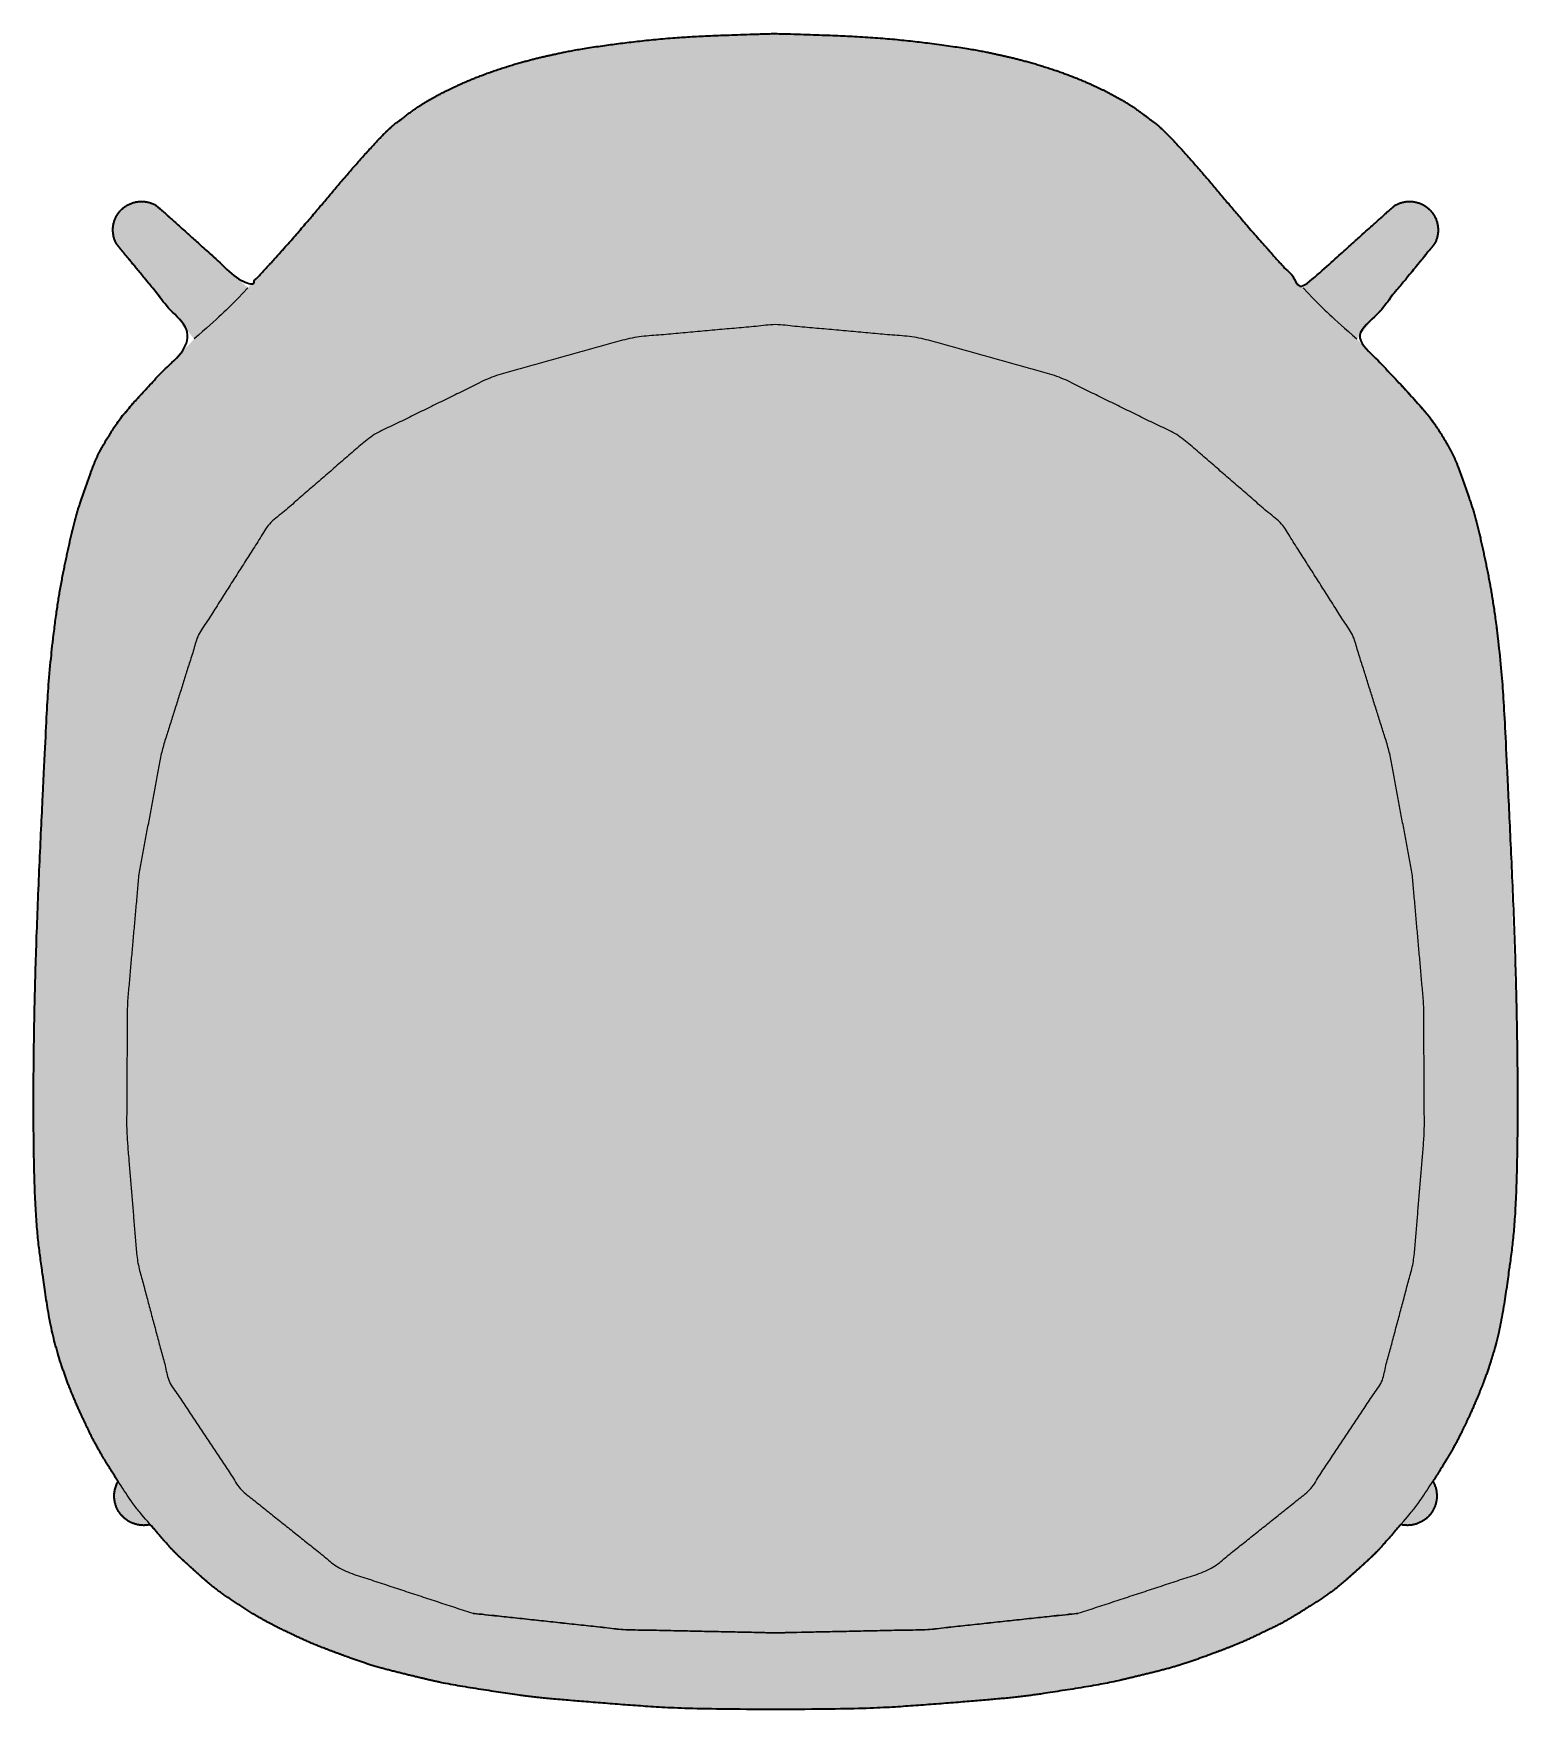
# Model space of a CAD drawing. Header units: millimetres. Extents: x 0 to 1796, y -1124 to 831.
# Drawn here: x 1209 to 1673, y -907 to -383 of the extents above; entities that cross this region are included whole.
import ezdxf

# ---------------------------------------------------------------- set-up
doc = ezdxf.new("R2010")
doc.units = ezdxf.units.MM
doc.layers.add('Blocks', color=7, linetype='Continuous')
doc.layers.add('Blocks$Fill', color=7, linetype='Continuous', true_color=0xffffff)
doc.layers.add('Blocks$Inner', color=7, linetype='Continuous', lineweight=25, true_color=0x007f00)
doc.layers.add('Blocks$Outline', color=7, linetype='Continuous', lineweight=35, true_color=0xff3f3f)

# ---------------------------------------------------------------- blocks, each defined once
blk = doc.blocks.new('Eames Plastic Side Chair Top')
at = {"layer": 'Blocks$Fill'}
blk.add_hatch(color=256, dxfattribs=at).paths.add_polyline_path([(178.88, 213.41), (150.26, 187.75), (136.78, 202.58), (116.46, 226.34), (111.71, 231.63), (109.6, 233.91), (107.8, 235.77), (107.04, 236.53), (106.37, 237.17), (105.76, 237.73), (105.19, 238.22), (104.65, 238.68), (102.93, 240.01), (98.44, 243.34), (96.91, 244.4), (96.19, 244.87), (95.5, 245.31), (94.19, 246.09), (91.65, 247.5), (88.85, 249), (87.19, 249.83), (85.27, 250.74), (83.05, 251.73), (80.57, 252.78), (77.88, 253.85), (75.06, 254.91), (72.16, 255.92), (69.27, 256.86), (63.94, 258.44), (59.59, 259.56), (52.06, 261.25), (47.24, 262.16), (40.66, 263.2), (32.62, 264.28), (23.61, 265.28), (13.53, 266.09), (-14.62, 267.19), (-42.76, 266.09), (-52.84, 265.28), (-61.86, 264.28), (-69.89, 263.2), (-76.48, 262.16), (-81.3, 261.25), (-88.83, 259.56), (-93.17, 258.44), (-98.51, 256.86), (-101.39, 255.92), (-104.29, 254.91), (-107.12, 253.85), (-109.81, 252.78), (-112.29, 251.73), (-114.51, 250.74), (-116.43, 249.83), (-118.08, 249), (-120.89, 247.5), (-123.43, 246.09), (-124.74, 245.31), (-125.42, 244.87), (-126.14, 244.4), (-127.67, 243.34), (-132.16, 240.01), (-133.88, 238.68), (-134.43, 238.22), (-135, 237.73), (-135.61, 237.17), (-136.28, 236.53), (-137.03, 235.77), (-138.83, 233.91), (-140.95, 231.63), (-145.7, 226.34), (-166.01, 202.58), (-179.5, 187.75), (-201.3, 207.35), (-208.12, 213.41), (-208.26, 213.5), (-208.41, 213.59), (-208.56, 213.67), (-208.72, 213.75), (-208.87, 213.83), (-209.03, 213.9), (-209.19, 213.98), (-209.36, 214.05), (-209.52, 214.11), (-209.69, 214.18), (-209.86, 214.24), (-210.03, 214.3), (-210.21, 214.35), (-210.38, 214.4), (-210.56, 214.45), (-210.74, 214.49), (-210.92, 214.54), (-211.1, 214.57), (-211.28, 214.61), (-211.47, 214.64), (-211.65, 214.66), (-211.84, 214.68), (-212.02, 214.7), (-212.21, 214.72), (-212.4, 214.73), (-212.59, 214.73), (-212.78, 214.73), (-212.97, 214.73), (-213.16, 214.73), (-213.35, 214.72), (-213.54, 214.7), (-213.73, 214.69), (-213.91, 214.66), (-214.1, 214.64), (-214.29, 214.61), (-214.48, 214.57), (-214.66, 214.54), (-214.85, 214.49), (-215.03, 214.45), (-215.21, 214.4), (-215.39, 214.35), (-215.57, 214.29), (-215.75, 214.23), (-215.93, 214.17), (-216.1, 214.1), (-216.27, 214.03), (-216.44, 213.95), (-216.61, 213.88), (-216.77, 213.79), (-216.94, 213.71), (-217.1, 213.62), (-217.26, 213.53), (-217.41, 213.44), (-217.57, 213.35), (-217.72, 213.25), (-217.86, 213.15), (-218.01, 213.05), (-218.15, 212.94), (-218.29, 212.83), (-218.43, 212.72), (-218.56, 212.61), (-218.69, 212.5), (-218.82, 212.39), (-218.94, 212.27), (-219.07, 212.15), (-219.19, 212.03), (-219.31, 211.9), (-219.42, 211.77), (-219.54, 211.64), (-219.65, 211.51), (-219.76, 211.37), (-219.87, 211.23), (-219.98, 211.09), (-220.09, 210.94), (-220.19, 210.79), (-220.29, 210.64), (-220.38, 210.49), (-220.48, 210.33), (-220.57, 210.17), (-220.66, 210.01), (-220.74, 209.85), (-220.82, 209.68), (-220.9, 209.51), (-220.98, 209.34), (-221.05, 209.17), (-221.12, 208.99), (-221.18, 208.82), (-221.25, 208.64), (-221.3, 208.46), (-221.36, 208.28), (-221.41, 208.1), (-221.45, 207.91), (-221.5, 207.73), (-221.53, 207.54), (-221.57, 207.36), (-221.6, 207.17), (-221.63, 206.98), (-221.65, 206.79), (-221.67, 206.6), (-221.68, 206.41), (-221.69, 206.22), (-221.7, 206.04), (-221.7, 205.85), (-221.7, 205.66), (-221.69, 205.47), (-221.69, 205.28), (-221.67, 205.09), (-221.65, 204.91), (-221.63, 204.72), (-221.61, 204.54), (-221.58, 204.36), (-221.55, 204.17), (-221.51, 203.99), (-221.47, 203.81), (-221.43, 203.64), (-221.38, 203.46), (-221.33, 203.29), (-221.28, 203.11), (-221.22, 202.94), (-221.16, 202.77), (-221.1, 202.61), (-221.04, 202.44), (-220.97, 202.28), (-220.9, 202.12), (-220.82, 201.96), (-220.75, 201.81), (-220.67, 201.66), (-220.59, 201.51), (-219.51, 200.15), (-196.29, 171.75), (-208.9, 158.72), (-213.09, 154.22), (-216.16, 150.78), (-218.34, 148.2), (-219.16, 147.18), (-219.83, 146.29), (-220.39, 145.52), (-220.85, 144.84), (-221.63, 143.65), (-224.23, 139.45), (-224.81, 138.45), (-225.37, 137.44), (-225.9, 136.41), (-226.42, 135.36), (-226.92, 134.26), (-227.4, 133.13), (-228.33, 130.77), (-230.11, 125.84), (-231.84, 120.8), (-232.67, 118.19), (-233.46, 115.46), (-234.21, 112.61), (-236.23, 103.51), (-237.55, 97.08), (-238.22, 93.37), (-238.92, 89.08), (-240.33, 78.58), (-241.52, 67.11), (-242.32, 55.37), (-245.69, -19.35), (-246.37, -47.42), (-246.51, -70.83), (-246.25, -89.13), (-246, -96.45), (-245.66, -102.65), (-245.25, -107.84), (-244.77, -112.33), (-243.66, -120.57), (-242.35, -129.53), (-241.55, -134.21), (-241.09, -136.55), (-240.59, -138.87), (-240.04, -141.15), (-239.44, -143.38), (-238.81, -145.57), (-238.15, -147.69), (-236.79, -151.73), (-235.4, -155.45), (-234.05, -158.8), (-232.77, -161.77), (-230.53, -166.64), (-228.75, -170.38), (-227.84, -172.17), (-226.78, -174.12), (-225.48, -176.42), (-223.92, -179.03), (-220.08, -185.13), (-220.23, -185.4), (-220.37, -185.69), (-220.44, -185.83), (-220.51, -185.98), (-220.57, -186.13), (-220.63, -186.28), (-220.69, -186.43), (-220.75, -186.58), (-220.8, -186.74), (-220.86, -186.9), (-220.9, -187.06), (-220.95, -187.22), (-220.99, -187.38), (-221.03, -187.54), (-221.07, -187.7), (-221.11, -187.87), (-221.14, -188.03), (-221.17, -188.2), (-221.19, -188.37), (-221.22, -188.53), (-221.24, -188.7), (-221.25, -188.87), (-221.27, -189.04), (-221.28, -189.21), (-221.28, -189.38), (-221.29, -189.55), (-221.29, -189.72), (-221.29, -189.9), (-221.28, -190.07), (-221.27, -190.24), (-221.26, -190.41), (-221.25, -190.58), (-221.23, -190.75), (-221.21, -190.92), (-221.18, -191.09), (-221.16, -191.26), (-221.12, -191.42), (-221.09, -191.59), (-221.05, -191.76), (-221.01, -191.92), (-220.97, -192.09), (-220.93, -192.25), (-220.88, -192.41), (-220.83, -192.57), (-220.77, -192.73), (-220.71, -192.89), (-220.65, -193.05), (-220.59, -193.2), (-220.53, -193.35), (-220.46, -193.51), (-220.39, -193.66), (-220.32, -193.8), (-220.24, -193.95), (-220.17, -194.09), (-220.09, -194.24), (-220.01, -194.38), (-219.92, -194.51), (-219.84, -194.65), (-219.66, -194.92), (-219.48, -195.17), (-219.28, -195.42), (-219.08, -195.67), (-218.97, -195.79), (-218.87, -195.91), (-218.75, -196.03), (-218.64, -196.14), (-218.53, -196.26), (-218.41, -196.37), (-218.29, -196.49), (-218.16, -196.6), (-218.04, -196.7), (-217.91, -196.81), (-217.78, -196.91), (-217.65, -197.02), (-217.51, -197.12), (-217.38, -197.21), (-217.24, -197.31), (-217.1, -197.4), (-216.95, -197.49), (-216.81, -197.58), (-216.66, -197.67), (-216.51, -197.75), (-216.36, -197.83), (-216.21, -197.91), (-216.06, -197.98), (-215.9, -198.06), (-215.75, -198.13), (-215.59, -198.19), (-215.43, -198.26), (-215.27, -198.32), (-215.11, -198.37), (-214.95, -198.43), (-214.78, -198.48), (-214.62, -198.53), (-214.45, -198.57), (-214.29, -198.62), (-214.12, -198.66), (-213.96, -198.69), (-213.79, -198.72), (-213.62, -198.75), (-213.45, -198.78), (-213.29, -198.8), (-213.12, -198.82), (-212.95, -198.84), (-212.78, -198.86), (-212.62, -198.87), (-212.45, -198.87), (-212.28, -198.88), (-212.12, -198.88), (-211.95, -198.88), (-211.78, -198.88), (-211.62, -198.87), (-211.46, -198.86), (-211.29, -198.85), (-211.13, -198.83), (-210.97, -198.81), (-210.81, -198.79), (-210.65, -198.77), (-210.34, -198.71), (-210.03, -198.64), (-205.06, -204.39), (-203.67, -205.94), (-202.56, -207.11), (-201.45, -208.21), (-198.06, -211.36), (-193.72, -215.26), (-191.38, -217.27), (-190.08, -218.32), (-188.66, -219.39), (-187.1, -220.5), (-181.9, -223.94), (-178.3, -226.25), (-176.47, -227.37), (-174.59, -228.46), (-172.67, -229.49), (-170.7, -230.5), (-162.61, -234.37), (-160.45, -235.33), (-158.17, -236.3), (-153.21, -238.23), (-143.72, -241.65), (-141.39, -242.41), (-138.84, -243.17), (-132.97, -244.73), (-121.91, -247.39), (-119.42, -247.93), (-116.75, -248.46), (-104.25, -250.52), (-92.88, -252.19), (-87.17, -252.83), (-56.87, -255.3), (-50.44, -255.72), (-42.39, -256.07), (-14.62, -256.39), (13.15, -256.07), (21.2, -255.72), (50.41, -253.51), (57.93, -252.83), (63.64, -252.19), (75.02, -250.52), (87.52, -248.46), (90.18, -247.93), (97.8, -246.18), (103.74, -244.73), (109.61, -243.17), (112.16, -242.41), (114.49, -241.65), (123.98, -238.23), (128.94, -236.3), (131.22, -235.33), (137.45, -232.44), (141.46, -230.5), (143.43, -229.49), (145.36, -228.46), (147.23, -227.37), (149.07, -226.25), (156.2, -221.63), (157.87, -220.5), (159.43, -219.39), (160.85, -218.32), (162.14, -217.27), (164.48, -215.26), (171.09, -209.29), (172.22, -208.21), (173.32, -207.11), (174.43, -205.94), (180.79, -198.64), (181.1, -198.71), (181.42, -198.77), (181.58, -198.79), (181.74, -198.81), (181.9, -198.83), (182.06, -198.85), (182.22, -198.86), (182.39, -198.87), (182.55, -198.88), (182.71, -198.88), (182.88, -198.88), (183.05, -198.88), (183.21, -198.87), (183.38, -198.87), (183.55, -198.86), (183.72, -198.84), (183.88, -198.82), (184.05, -198.8), (184.22, -198.78), (184.39, -198.75), (184.55, -198.72), (184.72, -198.69), (184.89, -198.66), (185.05, -198.62), (185.22, -198.57), (185.38, -198.53), (185.55, -198.48), (185.71, -198.43), (185.87, -198.37), (186.03, -198.32), (186.19, -198.26), (186.35, -198.19), (186.51, -198.13), (186.67, -198.06), (186.82, -197.98), (186.98, -197.91), (187.13, -197.83), (187.28, -197.75), (187.43, -197.67), (187.57, -197.58), (187.72, -197.49), (187.86, -197.4), (188, -197.31), (188.14, -197.21), (188.28, -197.12), (188.41, -197.02), (188.54, -196.91), (188.67, -196.81), (188.8, -196.7), (188.93, -196.6), (189.05, -196.49), (189.17, -196.37), (189.29, -196.26), (189.41, -196.14), (189.52, -196.03), (189.63, -195.91), (189.74, -195.79), (189.84, -195.67), (190.05, -195.42), (190.24, -195.17), (190.42, -194.92), (190.6, -194.65), (190.69, -194.51), (190.77, -194.38), (190.85, -194.24), (190.93, -194.09), (191.01, -193.95), (191.08, -193.8), (191.16, -193.66), (191.23, -193.51), (191.29, -193.35), (191.36, -193.2), (191.42, -193.05), (191.48, -192.89), (191.54, -192.73), (191.59, -192.57), (191.64, -192.41), (191.69, -192.25), (191.74, -192.09), (191.78, -191.92), (191.82, -191.76), (191.86, -191.59), (191.89, -191.42), (191.92, -191.26), (191.95, -191.09), (191.97, -190.92), (191.99, -190.75), (192.01, -190.58), (192.03, -190.41), (192.04, -190.24), (192.05, -190.07), (192.05, -189.9), (192.05, -189.72), (192.05, -189.55), (192.05, -189.38), (192.04, -189.21), (192.03, -189.04), (192.02, -188.87), (192, -188.7), (191.98, -188.53), (191.96, -188.37), (191.93, -188.2), (191.9, -188.03), (191.87, -187.87), (191.84, -187.7), (191.8, -187.54), (191.76, -187.38), (191.72, -187.22), (191.67, -187.06), (191.62, -186.9), (191.57, -186.74), (191.51, -186.58), (191.46, -186.43), (191.4, -186.28), (191.34, -186.13), (191.27, -185.98), (191.21, -185.83), (191.14, -185.69), (190.99, -185.4), (190.84, -185.13), (194.69, -179.03), (196.24, -176.42), (197.55, -174.12), (198.6, -172.17), (199.51, -170.38), (201.29, -166.64), (203.53, -161.77), (204.81, -158.8), (206.16, -155.45), (207.55, -151.73), (208.92, -147.69), (209.58, -145.57), (210.21, -143.38), (210.8, -141.15), (211.35, -138.87), (211.86, -136.55), (212.31, -134.21), (213.12, -129.53), (214.42, -120.57), (215.53, -112.33), (216.01, -107.84), (216.43, -102.65), (216.76, -96.45), (217.02, -89.13), (217.27, -70.83), (217.13, -47.42), (213.94, 38.2), (213.09, 55.37), (212.28, 67.11), (211.09, 78.58), (209.68, 89.08), (208.99, 93.37), (208.31, 97.08), (205.67, 109.64), (204.97, 112.61), (204.23, 115.46), (203.44, 118.19), (202.61, 120.8), (200.87, 125.84), (199.1, 130.77), (198.16, 133.13), (197.68, 134.26), (197.18, 135.36), (196.67, 136.41), (196.13, 137.44), (195.58, 138.45), (195, 139.45), (192.39, 143.65), (191.62, 144.84), (191.15, 145.52), (190.6, 146.29), (189.92, 147.18), (189.1, 148.2), (186.93, 150.78), (183.85, 154.22), (179.66, 158.72), (167.06, 171.75), (167.08, 171.77), (191.35, 201.51), (191.43, 201.66), (191.51, 201.81), (191.59, 201.96), (191.66, 202.12), (191.73, 202.28), (191.8, 202.44), (191.87, 202.61), (191.93, 202.77), (191.99, 202.94), (192.04, 203.11), (192.1, 203.29), (192.15, 203.46), (192.19, 203.64), (192.24, 203.81), (192.28, 203.99), (192.31, 204.17), (192.34, 204.36), (192.37, 204.54), (192.4, 204.72), (192.42, 204.91), (192.44, 205.09), (192.45, 205.28), (192.46, 205.47), (192.47, 205.66), (192.47, 205.85), (192.46, 206.04), (192.46, 206.22), (192.45, 206.41), (192.43, 206.6), (192.41, 206.79), (192.39, 206.98), (192.36, 207.17), (192.33, 207.36), (192.3, 207.54), (192.26, 207.73), (192.22, 207.91), (192.17, 208.1), (192.12, 208.28), (192.07, 208.46), (192.01, 208.64), (191.95, 208.82), (191.88, 208.99), (191.82, 209.17), (191.74, 209.34), (191.67, 209.51), (191.59, 209.68), (191.51, 209.85), (191.42, 210.01), (191.33, 210.17), (191.24, 210.33), (191.15, 210.49), (191.05, 210.64), (190.95, 210.79), (190.85, 210.94), (190.75, 211.09), (190.64, 211.23), (190.53, 211.37), (190.42, 211.51), (190.3, 211.64), (190.19, 211.77), (190.07, 211.9), (189.95, 212.03), (189.83, 212.15), (189.71, 212.27), (189.58, 212.39), (189.46, 212.5), (189.33, 212.61), (189.19, 212.72), (189.06, 212.83), (188.92, 212.94), (188.77, 213.05), (188.63, 213.15), (188.48, 213.25), (188.33, 213.35), (188.18, 213.44), (188.02, 213.53), (187.86, 213.62), (187.7, 213.71), (187.54, 213.79), (187.37, 213.88), (187.21, 213.95), (187.04, 214.03), (186.86, 214.1), (186.69, 214.17), (186.51, 214.23), (186.34, 214.29), (186.16, 214.35), (185.98, 214.4), (185.79, 214.45), (185.61, 214.49), (185.43, 214.54), (185.24, 214.57), (185.05, 214.61), (184.87, 214.64), (184.68, 214.66), (184.49, 214.69), (184.3, 214.7), (184.11, 214.72), (183.92, 214.73), (183.73, 214.73), (183.54, 214.73), (183.35, 214.73), (183.17, 214.73), (182.98, 214.72), (182.79, 214.7), (182.6, 214.68), (182.42, 214.66), (182.23, 214.64), (182.05, 214.61), (181.86, 214.57), (181.68, 214.54), (181.5, 214.49), (181.32, 214.45), (181.15, 214.4), (180.97, 214.35), (180.8, 214.3), (180.62, 214.24), (180.46, 214.18), (180.29, 214.11), (180.12, 214.05), (179.96, 213.98), (179.8, 213.9), (179.64, 213.83), (179.48, 213.75), (179.33, 213.67), (179.18, 213.59), (179.03, 213.5)], flags=0)
at = {"layer": 'Blocks$Inner'}
blk.add_rational_spline([(178.88, 213.41), (178.53, 213.11), (177.18, 211.94), (173.76, 208.87), (164.23, 200.31), (150.26, 187.75), (145.89, 192.39), (135.89, 203.43), (126.23, 214.89), (116.46, 226.49), (106.68, 237.16), (103.59, 239.5), (96.51, 244.87), (91.82, 247.41), (86.14, 250.5), (75.27, 255.04), (63.12, 258.79), (55.86, 260.42), (48.6, 262.05), (33.19, 264.33), (14.37, 266.3), (-1.55, 266.79), (-14.62, 267.19), (-27.69, 266.79), (-43.61, 266.3), (-62.43, 264.33), (-77.84, 262.05), (-85.1, 260.42), (-92.36, 258.79), (-104.51, 255.04), (-115.37, 250.5), (-121.05, 247.41), (-125.75, 244.87), (-132.83, 239.5), (-135.92, 237.16), (-145.7, 226.49), (-155.47, 214.89), (-165.12, 203.43), (-175.13, 192.39), (-179.5, 187.75), (-193.47, 200.31), (-202.99, 208.87), (-206.41, 211.94), (-207.76, 213.11), (-208.12, 213.41), (-211.71, 215.62), (-215.9, 215.18), (-218.94, 212.27), (-221.99, 209.36), (-222.63, 205.19), (-220.59, 201.51), (-220.31, 201.14), (-219.2, 199.73), (-216.29, 196.18), (-208.18, 186.27), (-196.29, 171.75), (-217.42, 150.28), (-222.01, 143.05), (-226.6, 135.81), (-230.11, 125.84), (-233.61, 115.86), (-236.23, 103.51), (-238.85, 91.16), (-241.88, 66.33), (-242.75, 46.22), (-246.16, -21.99), (-246.75, -74.39), (-245.87, -105.46), (-243.74, -119.68), (-241.12, -139.26), (-235.29, -156.48), (-230.11, -167.54), (-227.44, -173.23), (-222.96, -180.71), (-220.08, -185.13), (-221.95, -188.39), (-221.72, -192.15), (-219.48, -195.17), (-217.23, -198.19), (-213.7, -199.49), (-210.03, -198.64), (-205.3, -204.13), (-202.69, -207.15), (-197.96, -211.45), (-193.82, -215.21), (-189.06, -219.3), (-181.9, -223.94), (-174.74, -228.59), (-166.69, -232.44), (-158.64, -236.29), (-147.79, -240.21), (-139.77, -243.11), (-126.19, -246.38), (-117.65, -248.44), (-103.76, -250.6), (-92.85, -252.29), (-82.09, -253.35), (-56.63, -255.4), (-40.6, -256.39), (-14.62, -256.39), (11.36, -256.39), (27.39, -255.4), (52.86, -253.35), (63.62, -252.29), (74.52, -250.6), (88.41, -248.44), (96.96, -246.38), (110.54, -243.11), (118.55, -240.21), (129.4, -236.29), (137.45, -232.44), (145.5, -228.59), (152.67, -223.94), (159.83, -219.3), (164.59, -215.21), (168.72, -211.45), (173.46, -207.15), (176.06, -204.13), (180.79, -198.64), (184.46, -199.49), (187.99, -198.19), (190.24, -195.17), (192.49, -192.15), (192.71, -188.39), (190.84, -185.13), (193.73, -180.71), (198.2, -173.23), (200.87, -167.54), (206.06, -156.48), (211.89, -139.26), (214.5, -119.68), (216.64, -105.46), (217.52, -74.39), (216.92, -21.99), (213.52, 46.22), (212.64, 66.33), (209.61, 91.16), (207, 103.51), (204.38, 115.86), (200.87, 125.84), (197.36, 135.81), (192.77, 143.05), (188.18, 150.28), (167.06, 171.75), (178.94, 186.27), (187.05, 196.18), (189.96, 199.73), (191.07, 201.14), (191.35, 201.51), (193.39, 205.19), (192.76, 209.36), (189.71, 212.27), (186.66, 215.18), (182.47, 215.62), (178.88, 213.41)], [1, 1, 1, 1, 1, 1, 1, 1, 1, 1, 1, 1, 1, 1, 1, 1, 1, 1, 1, 1, 1, 1, 1, 1, 1, 1, 1, 1, 1, 1, 1, 1, 1, 1, 1, 1, 1, 1, 1, 1, 1, 1, 1, 1, 1, 0.861169460721, 0.861169460721, 1, 0.861169460721, 0.861169460721, 1, 1, 1, 1, 1, 1, 1, 1, 1, 1, 1, 1, 1, 1, 1, 1, 1, 1, 1, 1, 1, 1, 1, 1, 1, 0.891180492905, 0.891180492905, 1, 0.891180492905, 0.891180492905, 1, 1, 1, 1, 1, 1, 1, 1, 1, 1, 1, 1, 1, 1, 1, 1, 1, 1, 1, 1, 1, 1, 1, 1, 1, 1, 1, 1, 1, 1, 1, 1, 1, 1, 1, 1, 1, 1, 1, 0.891180492905, 0.891180492905, 1, 0.891180492905, 0.891180492905, 1, 1, 1, 1, 1, 1, 1, 1, 1, 1, 1, 1, 1, 1, 1, 1, 1, 1, 1, 1, 1, 1, 1, 1, 1, 0.861169460721, 0.861169460721, 1, 0.861169460721, 0.861169460721, 1], degree=3, knots=[-0.033093, -0.033093, -0.033093, -0.033093, -0.026635, -0.013318, 0, 0, 0, 0.013048, 0.026097, 0.039145, 0.052194, 0.065242, 0.078291, 0.091339, 0.104387, 0.117436, 0.130484, 0.143533, 0.156581, 0.169629, 0.182678, 0.195726, 0.195726, 0.195726, 0.208775, 0.221823, 0.234872, 0.24792, 0.260968, 0.274017, 0.287065, 0.300114, 0.313162, 0.326211, 0.339259, 0.352307, 0.365356, 0.378404, 0.391453, 0.391453, 0.391453, 0.40477, 0.418088, 0.424545, 0.424545, 0.424545, 0.436402, 0.436402, 0.436402, 0.448258, 0.448258, 0.448258, 0.454717, 0.468037, 0.481351, 0.481351, 0.481351, 0.503695, 0.526039, 0.548384, 0.570728, 0.593073, 0.615418, 0.637762, 0.660107, 0.682452, 0.704796, 0.727141, 0.749485, 0.77183, 0.794175, 0.816519, 0.838864, 0.861434, 0.861434, 0.861434, 0.872217, 0.872217, 0.872217, 0.882999, 0.882999, 0.882999, 0.895548, 0.908096, 0.920645, 0.933194, 0.945742, 0.958291, 0.970839, 0.983388, 0.995937, 1.008485, 1.021034, 1.033582, 1.046131, 1.05868, 1.071228, 1.083777, 1.096325, 1.096325, 1.096325, 1.108874, 1.121422, 1.133971, 1.14652, 1.159068, 1.171617, 1.184165, 1.196714, 1.209263, 1.221811, 1.23436, 1.246908, 1.259457, 1.272006, 1.284554, 1.297103, 1.309651, 1.309651, 1.309651, 1.320434, 1.320434, 1.320434, 1.331217, 1.331217, 1.331217, 1.353787, 1.376131, 1.398476, 1.420821, 1.443165, 1.46551, 1.487854, 1.510199, 1.532544, 1.554888, 1.577233, 1.599578, 1.621922, 1.644267, 1.666611, 1.688956, 1.7113, 1.7113, 1.7113, 1.724614, 1.737934, 1.744393, 1.744393, 1.744393, 1.756249, 1.756249, 1.756249, 1.768105, 1.768105, 1.768105, 1.768105], dxfattribs=at)
for points, degree in [([(-179.5, 187.75), (-184.22, 182.73), (-187.24, 179.91), (-192.52, 175.09), (-196.31, 171.77)], 3), ([(150.26, 187.75), (154.99, 182.73), (158, 179.91), (163.28, 175.09), (167.08, 171.77)], 3), ([(79.98, -226.36), (121.08, -212.86), (152.28, -187.96), (174.78, -154.16), (184.88, -116.36), (188.18, -76.26), (187.98, -36.06), (184.38, 4.64), (177.18, 43.14), (165.88, 79.04), (143.88, 113.64), (111.78, 141.44), (73.58, 160.14), (30.08, 172.24), (-14.62, 176.24), (-59.32, 172.24), (-102.82, 160.14), (-141.02, 141.44), (-173.12, 113.64), (-195.12, 79.04), (-206.42, 43.14), (-213.62, 4.64), (-217.22, -36.06), (-217.42, -76.26), (-214.12, -116.36), (-204.02, -154.16), (-181.52, -187.96), (-150.32, -212.86), (-109.22, -226.36)], 1), ([(-210.03, -198.64), (-212.38, -195.92), (-213.97, -194.07), (-216.05, -191.28), (-218.83, -187.03), (-220.08, -185.13)], 3), ([(180.79, -198.64), (183.14, -195.92), (184.74, -194.07), (186.82, -191.28), (189.59, -187.03), (190.84, -185.13)], 3)]:
    blk.add_open_spline(points, degree=degree, dxfattribs=at)
blk.add_open_spline([(-14.62, -232.46), (32.88, -231.46), (79.98, -226.36), (32.78, -231.46), (-14.62, -232.46), (-62.02, -231.46), (-109.22, -226.36), (-62.12, -231.46), (-14.62, -232.46), (-14.62, -232.46)], degree=1, knots=[-4.999994, -4.999994, -4, -3, -2, -1, 0, 1, 2, 3, 3.000002, 3.000002], dxfattribs=at)
at = {"layer": 'Blocks$Outline'}
blk.add_rational_spline([(178.88, 213.41), (178.53, 213.11), (177.18, 211.94), (173.76, 208.87), (164.23, 200.31), (150.26, 187.75), (145.89, 192.39), (135.89, 203.43), (126.23, 214.89), (116.46, 226.49), (106.68, 237.16), (103.59, 239.5), (96.51, 244.87), (91.82, 247.41), (86.14, 250.5), (75.27, 255.04), (63.12, 258.79), (55.86, 260.42), (48.6, 262.05), (33.19, 264.33), (14.37, 266.3), (-1.55, 266.79), (-14.62, 267.19), (-27.69, 266.79), (-43.61, 266.3), (-62.43, 264.33), (-77.84, 262.05), (-85.1, 260.42), (-92.36, 258.79), (-104.51, 255.04), (-115.37, 250.5), (-121.05, 247.41), (-125.75, 244.87), (-132.83, 239.5), (-135.92, 237.16), (-145.7, 226.49), (-155.47, 214.89), (-165.12, 203.43), (-175.13, 192.39), (-179.5, 187.75), (-193.47, 200.31), (-202.99, 208.87), (-206.41, 211.94), (-207.76, 213.11), (-208.12, 213.41), (-211.71, 215.62), (-215.9, 215.18), (-218.94, 212.27), (-221.99, 209.36), (-222.63, 205.19), (-220.59, 201.51), (-220.31, 201.14), (-219.2, 199.73), (-216.29, 196.18), (-208.18, 186.27), (-196.3, 171.75), (-196.29, 171.75), (-217.42, 150.28), (-222.01, 143.05), (-226.6, 135.81), (-230.11, 125.84), (-233.61, 115.86), (-236.23, 103.51), (-238.85, 91.16), (-241.88, 66.33), (-242.75, 46.22), (-246.16, -21.99), (-246.75, -74.39), (-245.87, -105.46), (-243.74, -119.68), (-241.12, -139.26), (-235.29, -156.48), (-230.11, -167.54), (-227.44, -173.23), (-222.96, -180.71), (-220.08, -185.13), (-221.95, -188.39), (-221.72, -192.15), (-219.48, -195.17), (-217.23, -198.19), (-213.7, -199.49), (-210.03, -198.64), (-205.3, -204.13), (-202.69, -207.15), (-197.96, -211.45), (-193.82, -215.21), (-189.06, -219.3), (-181.9, -223.94), (-174.74, -228.59), (-166.69, -232.44), (-158.64, -236.29), (-147.79, -240.21), (-139.77, -243.11), (-126.19, -246.38), (-117.65, -248.44), (-103.76, -250.6), (-92.85, -252.29), (-82.09, -253.35), (-56.63, -255.4), (-40.6, -256.39), (-14.62, -256.39), (11.36, -256.39), (27.39, -255.4), (52.86, -253.35), (63.62, -252.29), (74.52, -250.6), (88.41, -248.44), (96.96, -246.38), (110.54, -243.11), (118.55, -240.21), (129.4, -236.29), (137.45, -232.44), (145.5, -228.59), (152.67, -223.94), (159.83, -219.3), (164.59, -215.21), (168.72, -211.45), (173.46, -207.15), (176.06, -204.13), (180.79, -198.64), (184.46, -199.49), (187.99, -198.19), (190.24, -195.17), (192.49, -192.15), (192.71, -188.39), (190.84, -185.13), (193.73, -180.71), (198.2, -173.23), (200.87, -167.54), (206.06, -156.48), (211.89, -139.26), (214.5, -119.68), (216.64, -105.46), (217.52, -74.39), (216.92, -21.99), (213.52, 46.22), (212.64, 66.33), (209.61, 91.16), (207, 103.51), (204.38, 115.86), (200.87, 125.84), (197.36, 135.81), (192.77, 143.05), (188.18, 150.28), (167.06, 171.75), (167.07, 171.75), (178.94, 186.27), (187.05, 196.18), (189.96, 199.73), (191.07, 201.14), (191.35, 201.51), (193.39, 205.19), (192.76, 209.36), (189.71, 212.27), (186.66, 215.18), (182.47, 215.62), (178.88, 213.41)], [1, 1, 1, 1, 1, 1, 1, 1, 1, 1, 1, 1, 1, 1, 1, 1, 1, 1, 1, 1, 1, 1, 1, 1, 1, 1, 1, 1, 1, 1, 1, 1, 1, 1, 1, 1, 1, 1, 1, 1, 1, 1, 1, 1, 1, 0.861169460721, 0.861169460721, 1, 0.861169460721, 0.861169460721, 1, 1, 1, 1, 1, 1, 1, 1, 1, 1, 1, 1, 1, 1, 1, 1, 1, 1, 1, 1, 1, 1, 1, 1, 1, 1, 0.891180492905, 0.891180492905, 1, 0.891180492905, 0.891180492905, 1, 1, 1, 1, 1, 1, 1, 1, 1, 1, 1, 1, 1, 1, 1, 1, 1, 1, 1, 1, 1, 1, 1, 1, 1, 1, 1, 1, 1, 1, 1, 1, 1, 1, 1, 1, 1, 1, 1, 0.891180492905, 0.891180492905, 1, 0.891180492905, 0.891180492905, 1, 1, 1, 1, 1, 1, 1, 1, 1, 1, 1, 1, 1, 1, 1, 1, 1, 1, 1, 1, 1, 1, 1, 1, 1, 1, 0.861169460721, 0.861169460721, 1, 0.861169460721, 0.861169460721, 1], degree=3, knots=[-0.033093, -0.033093, -0.033093, -0.033093, -0.026635, -0.013318, 0, 0, 0, 0.013048, 0.026097, 0.039145, 0.052194, 0.065242, 0.078291, 0.091339, 0.104387, 0.117436, 0.130484, 0.143533, 0.156581, 0.169629, 0.182678, 0.195726, 0.195726, 0.195726, 0.208775, 0.221823, 0.234872, 0.24792, 0.260968, 0.274017, 0.287065, 0.300114, 0.313162, 0.326211, 0.339259, 0.352307, 0.365356, 0.378404, 0.391453, 0.391453, 0.391453, 0.40477, 0.418088, 0.424545, 0.424545, 0.424545, 0.436402, 0.436402, 0.436402, 0.448258, 0.448258, 0.448258, 0.454717, 0.468037, 0.481345, 0.481351, 0.481351, 0.481351, 0.503695, 0.526039, 0.548384, 0.570728, 0.593073, 0.615418, 0.637762, 0.660107, 0.682452, 0.704796, 0.727141, 0.749485, 0.77183, 0.794175, 0.816519, 0.838864, 0.861434, 0.861434, 0.861434, 0.872217, 0.872217, 0.872217, 0.882999, 0.882999, 0.882999, 0.895548, 0.908096, 0.920645, 0.933194, 0.945742, 0.958291, 0.970839, 0.983388, 0.995937, 1.008485, 1.021034, 1.033582, 1.046131, 1.05868, 1.071228, 1.083777, 1.096325, 1.096325, 1.096325, 1.108874, 1.121422, 1.133971, 1.14652, 1.159068, 1.171617, 1.184165, 1.196714, 1.209263, 1.221811, 1.23436, 1.246908, 1.259457, 1.272006, 1.284554, 1.297103, 1.309651, 1.309651, 1.309651, 1.320434, 1.320434, 1.320434, 1.331217, 1.331217, 1.331217, 1.353787, 1.376131, 1.398476, 1.420821, 1.443165, 1.46551, 1.487854, 1.510199, 1.532544, 1.554888, 1.577233, 1.599578, 1.621922, 1.644267, 1.666611, 1.688956, 1.7113, 1.7113, 1.7113, 1.711306, 1.724614, 1.737934, 1.744393, 1.744393, 1.744393, 1.756249, 1.756249, 1.756249, 1.768105, 1.768105, 1.768105, 1.768105], dxfattribs=at)

msp = doc.modelspace()

# ---------------------------------------------------------------- block references
at = {"layer": 'Blocks'}
msp.add_blockref('Eames Plastic Side Chair Top', (1455.87, -650.68), dxfattribs=at)

doc.saveas('drawing.dxf')
